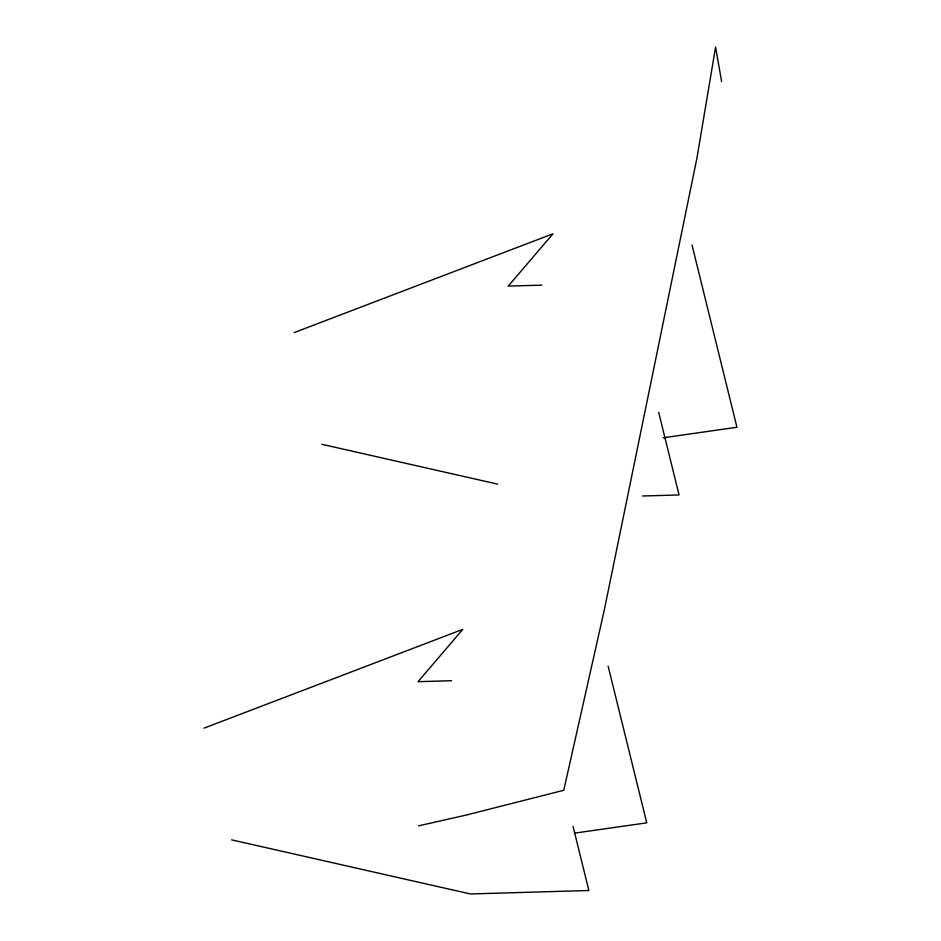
<?xml version="1.0" encoding="UTF-8"?>
<svg xmlns="http://www.w3.org/2000/svg" width="941" height="941" viewBox="0 0 941 941"><rect width="100%" height="100%" fill="white"/><g stroke="black" fill="none" stroke-linecap="round" stroke-linejoin="round"><path stroke-width="1.41" d="M294.239 332.561L552.979 233.791L508.222 286.111L541.875 285.135M204.056 728.134L462.796 629.364L418.039 681.684L451.68 680.708M418.58 825.845L465.913 815.141L563.765 790.287L604.24 610.227L697.022 157.641L715.583 47.05L721.582 81.479M663.17 437.8L736.944 427.261L692 244.907M574.433 833.161L646.761 822.834L608.133 666.134M642.468 496.001L679.049 494.942L658.676 412.311M321.775 444.281L497.636 484.121M231.592 839.854L470.359 893.95L588.866 890.515L573.057 826.41"/></g></svg>
